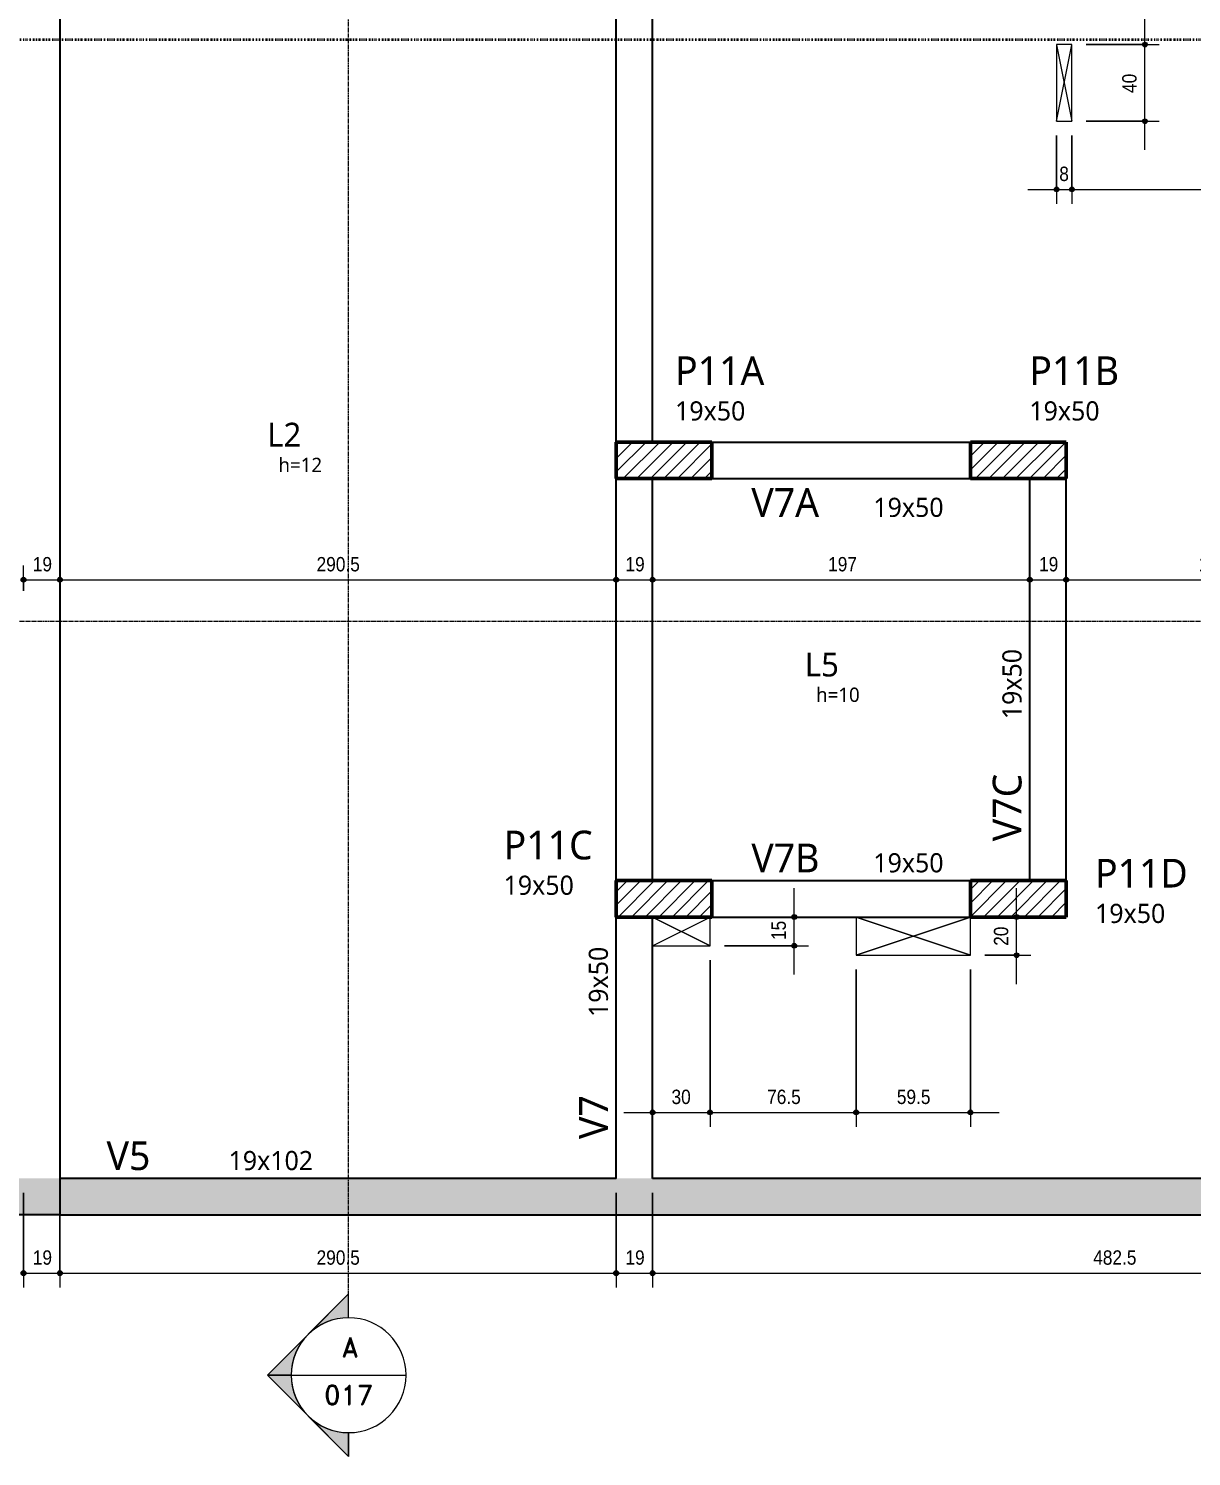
# Model space of a CAD drawing. Header units: centimetres. Extents: x -1095 to 23421, y -520 to 84300.
# Drawn here: x 1846 to 2453, y -516 to 230 of the extents above; entities that cross this region are included whole.
import ezdxf

# ---------------------------------------------------------------- set-up
doc = ezdxf.new("R2010")
doc.units = ezdxf.units.CM
doc.linetypes.add('Centro de 6 mm', pattern=[1.32, 0.6, -0.24, 0.24, -0.24])
doc.linetypes.add('Dash dot', pattern=[1.5875, 0.635, -0.47625, 0, -0.47625])
for name, color, linetype, lineweight in [('A-ANNO-DIMS', 7, 'Continuous', 9), ('A-ANNO-DIMS-50', 7, 'Continuous', 9), ('A-FLOR', 7, 'Continuous', 9), ('A-FLOR-IDEN', 7, 'Continuous', 9), ('G-ANNO-SYMB', 7, 'Continuous', 9), ('S-BEAM', 7, 'Continuous', 9), ('S-BEAM-IDEN', 7, 'Continuous', 9), ('S-COLS', 7, 'Continuous', 9), ('S-COLS-IDEN', 7, 'Continuous', 9), ('S-GRID', 7, 'Continuous', 9)]:
    doc.layers.add(name, color=color, linetype=linetype, lineweight=lineweight)
doc.styles.add('Fira Sans_1', font='', dxfattribs={"width": 0.9, "height": 7.5})
doc.styles.add('Gadugi', font='gadugi.ttf', dxfattribs={"height": 15})
doc.styles.add('Gadugi_1', font='gadugi.ttf', dxfattribs={"height": 10})
doc.styles.add('Gadugi_2', font='gadugi.ttf', dxfattribs={"height": 7.5})
doc.styles.add('Gadugi_3', font='gadugi.ttf', dxfattribs={"height": 12.5})
doc.styles.add('RomanD', font='romand__.ttf', dxfattribs={"height": 10})
doc.styles.get('Fira Sans_1').set_extended_font_data('Fira Sans')
doc.dimstyles.new('PED_R80_1_5mm_ACIMA_As_ESQ__R00', dxfattribs={"dimscale": 30.48, "dimtxt": 10.229846, "dimasz": 0.328084, "dimexe": 0.246063, "dimexo": 0.246063, "dimgap": 0.049213, "dimtad": 1, "dimdec": 1, "dimrnd": 0.5, "dimdsep": 46, "dimtxsty": 'Fira Sans_1', "dimblk1": 'DOTSMALL', "dimblk2": 'DOTSMALL', "dimsah": 1, "dimcen": 0.09, "dimdle": 0.492126, "dimazin": 0, "dimtfac": 1, "dimtdec": 4, "dimtix": 1, "dimtmove": 0, "dimatfit": 3, "dimfxl": 1, "dimtvp": 1, "dimtolj": 1, "dimtzin": 0, "dimarcsym": 2})
pattern_1 = [(45, (2663.54, 0), (-3.535534, 3.535534), [])]

# ---------------------------------------------------------------- blocks, each defined once
blk = doc.blocks.new('Corte - M_Cabeça do corte - Preenchida-2060824-PL600 - PRÉ-FORMA DA COBERTURA')
at = {"layer": 'G-ANNO-SYMB'}
h = blk.add_hatch(color=256, dxfattribs=at)
edge = h.paths.add_edge_path(flags=0)
edge.add_line((-0.6, 0.849), (-0.6, 0.6))
edge.add_arc((-0.6, 0), 0.6, 90, 135)
edge.add_line((-1.024, 0.424), (-0.6, 0.849))
h = blk.add_hatch(color=256, dxfattribs=at)
edge = h.paths.add_edge_path(flags=0)
edge.add_line((-0.6, 0.849), (-0.176, 0.424))
edge.add_arc((-0.6, 0), 0.6, 45, 90)
edge.add_line((-0.6, 0.6), (-0.6, 0.849))
h = blk.add_hatch(color=256, dxfattribs=at)
edge = h.paths.add_edge_path(flags=0)
edge.add_line((-1.449, 0), (-1.024, 0.424))
edge.add_arc((-0.6, 0), 0.6, 135, 180)
edge.add_line((-1.2, 0), (-1.449, 0))
h = blk.add_hatch(color=256, dxfattribs=at)
edge = h.paths.add_edge_path(flags=0)
edge.add_line((0.249, 0), (0, 0))
edge.add_arc((-0.6, 0), 0.6, 360, 405)
edge.add_line((-0.176, 0.424), (0.249, 0))
for p, q in [((-0.6, 0.849), (-1.449, 0)), ((-0.6, 0.849), (-1.024, 0.424)), ((-0.6, 0.849), (0.249, 0)), ((-0.6, 0.6), (-0.6, 0.849)), ((-0.6, 0.849), (-0.6, 0.6)), ((-0.176, 0.424), (-0.6, 0.849)), ((-1.024, 0.424), (-1.449, 0)), ((0.249, 0), (-0.176, 0.424)), ((-1.449, 0), (-1.2, 0)), ((0, 0), (0.249, 0)), ((-1.2, 0), (-1.449, 0)), ((0, 0), (0.249, 0))]:
    blk.add_line(p, q, dxfattribs=at)
for start, end in [(360, 180), (90, 135), (45, 90), (135, 180), (360, 45), (180, 360)]:
    blk.add_arc((-0.6, 0), 0.6, start, end, dxfattribs=at)
blk = doc.blocks.new('DIMBLOCK21-PL600 - PRÉ-FORMA DA COBERTURA')
at = {"layer": 'A-ANNO-DIMS-50', "true_color": 0x000032}
h = blk.add_hatch(color=178, dxfattribs=at)
edge = h.paths.add_edge_path(flags=0)
edge.add_arc((1843.04, -420.21), 1.25, 0, 360)
h = blk.add_hatch(color=178, dxfattribs=at)
edge = h.paths.add_edge_path(flags=0)
edge.add_arc((1862.04, -420.21), 1.25, 0, 360)
at = {"layer": 'A-ANNO-DIMS-50', "color": 178, "true_color": 0x000032}
for p, q in [((1843.04, -378.25), (1843.04, -427.71)), ((1843.04, -420.21), (1843.04, -378.25)), ((1862.04, -378.25), (1862.04, -427.71)), ((1862.04, -420.21), (1862.04, -378.25)), ((1843.04, -420.21), (1862.04, -420.21))]:
    blk.add_line(p, q, dxfattribs=at)
for centre in [(1843.04, -420.21), (1862.04, -420.21)]:
    blk.add_circle(centre, 1.25, dxfattribs=at)
at = {"layer": 'A-ANNO-DIMS-50', "color": 0, "insert": (1847.88, -408.32), "char_height": 7.5, "width": 11.1741, "attachment_point": 1, "line_spacing_factor": 1.049215, "style": 'Fira Sans_1'}
blk.add_mtext('19', dxfattribs=at)
blk = doc.blocks.new('_DotSmall')
at = {"color": 0, "linetype": 'ByBlock', "const_width": 0.5}
blk.add_lwpolyline([(-0.0625, 0, 1), (0.0625, 0, 1)], format="xyb", close=True, dxfattribs=at)
blk = doc.blocks.new('DIMBLOCK22-PL600 - PRÉ-FORMA DA COBERTURA')
at = {"layer": 'A-ANNO-DIMS-50', "true_color": 0x000032}
h = blk.add_hatch(color=178, dxfattribs=at)
edge = h.paths.add_edge_path(flags=0)
edge.add_arc((1862.04, -420.21), 1.25, 0, 360)
h = blk.add_hatch(color=178, dxfattribs=at)
edge = h.paths.add_edge_path(flags=0)
edge.add_arc((2152.54, -420.21), 1.25, 0, 360)
at = {"layer": 'A-ANNO-DIMS-50', "color": 178, "true_color": 0x000032}
for p, q in [((1862.04, -378.25), (1862.04, -427.71)), ((1862.04, -420.21), (1862.04, -378.25)), ((2152.54, -378.25), (2152.54, -427.71)), ((2152.54, -420.21), (2152.54, -378.25)), ((1862.04, -420.21), (2152.54, -420.21))]:
    blk.add_line(p, q, dxfattribs=at)
for centre in [(1862.04, -420.21), (2152.54, -420.21)]:
    blk.add_circle(centre, 1.25, dxfattribs=at)
at = {"layer": 'A-ANNO-DIMS-50', "color": 0, "insert": (1996.08, -408.32), "char_height": 7.5, "width": 26.9124, "attachment_point": 1, "line_spacing_factor": 1.049215, "style": 'Fira Sans_1'}
blk.add_mtext('290.5', dxfattribs=at)
blk = doc.blocks.new('DIMBLOCK23-PL600 - PRÉ-FORMA DA COBERTURA')
at = {"layer": 'A-ANNO-DIMS-50', "true_color": 0x000032}
h = blk.add_hatch(color=178, dxfattribs=at)
edge = h.paths.add_edge_path(flags=0)
edge.add_arc((2152.54, -420.21), 1.25, 0, 360)
h = blk.add_hatch(color=178, dxfattribs=at)
edge = h.paths.add_edge_path(flags=0)
edge.add_arc((2171.54, -420.21), 1.25, 0, 360)
at = {"layer": 'A-ANNO-DIMS-50', "color": 178, "true_color": 0x000032}
for p, q in [((2152.54, -378.25), (2152.54, -427.71)), ((2152.54, -420.21), (2152.54, -378.25)), ((2171.54, -378.25), (2171.54, -427.71)), ((2171.54, -420.21), (2171.54, -378.25)), ((2152.54, -420.21), (2171.54, -420.21))]:
    blk.add_line(p, q, dxfattribs=at)
for centre in [(2152.54, -420.21), (2171.54, -420.21)]:
    blk.add_circle(centre, 1.25, dxfattribs=at)
at = {"layer": 'A-ANNO-DIMS-50', "color": 0, "insert": (2157.38, -408.32), "char_height": 7.5, "width": 11.1741, "attachment_point": 1, "line_spacing_factor": 1.049215, "style": 'Fira Sans_1'}
blk.add_mtext('19', dxfattribs=at)
blk = doc.blocks.new('DIMBLOCK24-PL600 - PRÉ-FORMA DA COBERTURA')
at = {"layer": 'A-ANNO-DIMS-50', "true_color": 0x000032}
h = blk.add_hatch(color=178, dxfattribs=at)
edge = h.paths.add_edge_path(flags=0)
edge.add_arc((2171.54, -420.21), 1.25, 0, 360)
h = blk.add_hatch(color=178, dxfattribs=at)
edge = h.paths.add_edge_path(flags=0)
edge.add_arc((2654.04, -420.21), 1.25, 0, 360)
at = {"layer": 'A-ANNO-DIMS-50', "color": 178, "true_color": 0x000032}
for p, q in [((2171.54, -378.25), (2171.54, -427.71)), ((2171.54, -420.21), (2171.54, -378.25)), ((2654.04, -397.25), (2654.04, -427.71)), ((2654.04, -420.21), (2654.04, -397.25)), ((2171.54, -420.21), (2654.04, -420.21))]:
    blk.add_line(p, q, dxfattribs=at)
for centre in [(2171.54, -420.21), (2654.04, -420.21)]:
    blk.add_circle(centre, 1.25, dxfattribs=at)
at = {"layer": 'A-ANNO-DIMS-50', "color": 0, "insert": (2401.64, -408.32), "char_height": 7.5, "width": 26.755, "attachment_point": 1, "line_spacing_factor": 1.049215, "style": 'Fira Sans_1'}
blk.add_mtext('482.5', dxfattribs=at)
blk = doc.blocks.new('DIMBLOCK36-PL600 - PRÉ-FORMA DA COBERTURA')
at = {"layer": 'A-ANNO-DIMS-50', "true_color": 0x000032}
h = blk.add_hatch(color=178, dxfattribs=at)
edge = h.paths.add_edge_path(flags=0)
edge.add_arc((1843.04, -58.17), 1.25, 0, 360)
h = blk.add_hatch(color=178, dxfattribs=at)
edge = h.paths.add_edge_path(flags=0)
edge.add_arc((1862.04, -58.17), 1.25, 0, 360)
at = {"layer": 'A-ANNO-DIMS-50', "color": 178, "true_color": 0x000032}
for p, q in [((1843.04, -63.9), (1843.04, -50.67)), ((1862.04, -63.9), (1862.04, -50.67)), ((1843.04, -58.17), (1862.04, -58.17)), ((1843.04, -58.17), (1843.04, -63.9)), ((1862.04, -58.17), (1862.04, -63.9))]:
    blk.add_line(p, q, dxfattribs=at)
for centre in [(1843.04, -58.17), (1862.04, -58.17)]:
    blk.add_circle(centre, 1.25, dxfattribs=at)
at = {"layer": 'A-ANNO-DIMS-50', "color": 0, "insert": (1847.88, -46.28), "char_height": 7.5, "width": 11.1741, "attachment_point": 1, "line_spacing_factor": 1.049215, "style": 'Fira Sans_1'}
blk.add_mtext('19', dxfattribs=at)
blk = doc.blocks.new('DIMBLOCK37-PL600 - PRÉ-FORMA DA COBERTURA')
at = {"layer": 'A-ANNO-DIMS-50', "true_color": 0x000032}
h = blk.add_hatch(color=178, dxfattribs=at)
edge = h.paths.add_edge_path(flags=0)
edge.add_arc((1862.04, -58.17), 1.25, 0, 360)
h = blk.add_hatch(color=178, dxfattribs=at)
edge = h.paths.add_edge_path(flags=0)
edge.add_arc((2152.54, -58.17), 1.25, 0, 360)
at = {"layer": 'A-ANNO-DIMS-50', "color": 178, "true_color": 0x000032}
for p, q in [((1862.04, -63.9), (1862.04, -50.67)), ((2152.54, -63.9), (2152.54, -50.67)), ((1862.04, -58.17), (2152.54, -58.17)), ((1862.04, -58.17), (1862.04, -63.9)), ((2152.54, -58.17), (2152.54, -63.9))]:
    blk.add_line(p, q, dxfattribs=at)
for centre in [(1862.04, -58.17), (2152.54, -58.17)]:
    blk.add_circle(centre, 1.25, dxfattribs=at)
at = {"layer": 'A-ANNO-DIMS-50', "color": 0, "insert": (1996.08, -46.28), "char_height": 7.5, "width": 26.9124, "attachment_point": 1, "line_spacing_factor": 1.049215, "style": 'Fira Sans_1'}
blk.add_mtext('290.5', dxfattribs=at)
blk = doc.blocks.new('DIMBLOCK38-PL600 - PRÉ-FORMA DA COBERTURA')
at = {"layer": 'A-ANNO-DIMS-50', "true_color": 0x000032}
h = blk.add_hatch(color=178, dxfattribs=at)
edge = h.paths.add_edge_path(flags=0)
edge.add_arc((2152.54, -58.17), 1.25, 0, 360)
h = blk.add_hatch(color=178, dxfattribs=at)
edge = h.paths.add_edge_path(flags=0)
edge.add_arc((2171.54, -58.17), 1.25, 0, 360)
at = {"layer": 'A-ANNO-DIMS-50', "color": 178, "true_color": 0x000032}
for p, q in [((2152.54, -63.9), (2152.54, -50.67)), ((2171.54, -63.9), (2171.54, -50.67)), ((2152.54, -58.17), (2171.54, -58.17)), ((2152.54, -58.17), (2152.54, -63.9)), ((2171.54, -58.17), (2171.54, -63.9))]:
    blk.add_line(p, q, dxfattribs=at)
for centre in [(2152.54, -58.17), (2171.54, -58.17)]:
    blk.add_circle(centre, 1.25, dxfattribs=at)
at = {"layer": 'A-ANNO-DIMS-50', "color": 0, "insert": (2157.38, -46.28), "char_height": 7.5, "width": 11.1741, "attachment_point": 1, "line_spacing_factor": 1.049215, "style": 'Fira Sans_1'}
blk.add_mtext('19', dxfattribs=at)
blk = doc.blocks.new('DIMBLOCK39-PL600 - PRÉ-FORMA DA COBERTURA')
at = {"layer": 'A-ANNO-DIMS-50', "true_color": 0x000032}
h = blk.add_hatch(color=178, dxfattribs=at)
edge = h.paths.add_edge_path(flags=0)
edge.add_arc((2171.54, -58.17), 1.25, 0, 360)
h = blk.add_hatch(color=178, dxfattribs=at)
edge = h.paths.add_edge_path(flags=0)
edge.add_arc((2368.54, -58.17), 1.25, 0, 360)
at = {"layer": 'A-ANNO-DIMS-50', "color": 178, "true_color": 0x000032}
for p, q in [((2171.54, -63.9), (2171.54, -50.67)), ((2368.54, -63.9), (2368.54, -50.67)), ((2171.54, -58.17), (2368.54, -58.17)), ((2171.54, -58.17), (2171.54, -63.9)), ((2368.54, -58.17), (2368.54, -63.9))]:
    blk.add_line(p, q, dxfattribs=at)
for centre in [(2171.54, -58.17), (2368.54, -58.17)]:
    blk.add_circle(centre, 1.25, dxfattribs=at)
at = {"layer": 'A-ANNO-DIMS-50', "color": 0, "insert": (2263.22, -46.28), "char_height": 7.5, "width": 16.3678, "attachment_point": 1, "line_spacing_factor": 1.049215, "style": 'Fira Sans_1'}
blk.add_mtext('197', dxfattribs=at)
blk = doc.blocks.new('DIMBLOCK40-PL600 - PRÉ-FORMA DA COBERTURA')
at = {"layer": 'A-ANNO-DIMS-50', "true_color": 0x000032}
h = blk.add_hatch(color=178, dxfattribs=at)
edge = h.paths.add_edge_path(flags=0)
edge.add_arc((2368.54, -58.17), 1.25, 0, 360)
h = blk.add_hatch(color=178, dxfattribs=at)
edge = h.paths.add_edge_path(flags=0)
edge.add_arc((2387.54, -58.17), 1.25, 0, 360)
at = {"layer": 'A-ANNO-DIMS-50', "color": 178, "true_color": 0x000032}
for p, q in [((2368.54, -63.9), (2368.54, -50.67)), ((2387.54, -63.9), (2387.54, -50.67)), ((2368.54, -58.17), (2387.54, -58.17)), ((2368.54, -58.17), (2368.54, -63.9)), ((2387.54, -58.17), (2387.54, -63.9))]:
    blk.add_line(p, q, dxfattribs=at)
for centre in [(2368.54, -58.17), (2387.54, -58.17)]:
    blk.add_circle(centre, 1.25, dxfattribs=at)
at = {"layer": 'A-ANNO-DIMS-50', "color": 0, "insert": (2373.38, -46.28), "char_height": 7.5, "width": 11.1741, "attachment_point": 1, "line_spacing_factor": 1.049215, "style": 'Fira Sans_1'}
blk.add_mtext('19', dxfattribs=at)
blk = doc.blocks.new('DIMBLOCK41-PL600 - PRÉ-FORMA DA COBERTURA')
at = {"layer": 'A-ANNO-DIMS-50', "true_color": 0x000032}
h = blk.add_hatch(color=178, dxfattribs=at)
edge = h.paths.add_edge_path(flags=0)
edge.add_arc((2387.54, -58.17), 1.25, 0, 360)
h = blk.add_hatch(color=178, dxfattribs=at)
edge = h.paths.add_edge_path(flags=0)
edge.add_arc((2539.54, -58.17), 1.25, 0, 360)
at = {"layer": 'A-ANNO-DIMS-50', "color": 178, "true_color": 0x000032}
for p, q in [((2387.54, -63.9), (2387.54, -50.67)), ((2539.54, -63.9), (2539.54, -50.67)), ((2387.54, -58.17), (2539.54, -58.17)), ((2387.54, -58.17), (2387.54, -63.9)), ((2539.54, -58.17), (2539.54, -63.9))]:
    blk.add_line(p, q, dxfattribs=at)
for centre in [(2387.54, -58.17), (2539.54, -58.17)]:
    blk.add_circle(centre, 1.25, dxfattribs=at)
at = {"layer": 'A-ANNO-DIMS-50', "color": 0, "insert": (2456.65, -46.28), "char_height": 7.5, "width": 16.5251, "attachment_point": 1, "line_spacing_factor": 1.049215, "style": 'Fira Sans_1'}
blk.add_mtext('152', dxfattribs=at)
blk = doc.blocks.new('DIMBLOCK77-PL600 - PRÉ-FORMA DA COBERTURA')
at = {"layer": 'A-ANNO-DIMS-50', "true_color": 0x000032}
h = blk.add_hatch(color=178, dxfattribs=at)
edge = h.paths.add_edge_path(flags=0)
edge.add_arc((2428.67, 221.28), 1.25, 0, 360)
h = blk.add_hatch(color=178, dxfattribs=at)
edge = h.paths.add_edge_path(flags=0)
edge.add_arc((2428.67, 181.28), 1.25, 0, 360)
at = {"layer": 'A-ANNO-DIMS-50', "color": 178, "true_color": 0x000032}
for p, q in [((2398.04, 221.28), (2436.17, 221.28)), ((2428.67, 221.28), (2398.04, 221.28)), ((2428.67, 166.28), (2428.67, 221.28)), ((2398.04, 181.28), (2436.17, 181.28)), ((2428.67, 181.28), (2398.04, 181.28))]:
    blk.add_line(p, q, dxfattribs=at)
for centre in [(2428.67, 221.28), (2428.67, 181.28)]:
    blk.add_circle(centre, 1.25, dxfattribs=at)
at = {"layer": 'A-ANNO-DIMS-50', "color": 0, "insert": (2416.78, 196.03), "char_height": 7.5, "width": 12.5906, "attachment_point": 1, "rotation": 90, "line_spacing_factor": 1.049215, "style": 'Fira Sans_1'}
blk.add_mtext('40', dxfattribs=at)
blk = doc.blocks.new('DIMBLOCK78-PL600 - PRÉ-FORMA DA COBERTURA')
at = {"layer": 'A-ANNO-DIMS-50', "true_color": 0x000032}
h = blk.add_hatch(color=178, dxfattribs=at)
edge = h.paths.add_edge_path(flags=0)
edge.add_arc((2428.67, 326.75), 1.25, 0, 360)
h = blk.add_hatch(color=178, dxfattribs=at)
edge = h.paths.add_edge_path(flags=0)
edge.add_arc((2428.67, 221.28), 1.25, 0, 360)
at = {"layer": 'A-ANNO-DIMS-50', "color": 178, "true_color": 0x000032}
for p, q in [((2428.67, 221.28), (2428.67, 341.75)), ((2434.4, 326.75), (2421.17, 326.75)), ((2428.67, 326.75), (2434.4, 326.75)), ((2398.04, 221.28), (2436.17, 221.28)), ((2428.67, 221.28), (2398.04, 221.28))]:
    blk.add_line(p, q, dxfattribs=at)
for centre in [(2428.67, 326.75), (2428.67, 221.28)]:
    blk.add_circle(centre, 1.25, dxfattribs=at)
at = {"layer": 'A-ANNO-DIMS-50', "color": 0, "insert": (2416.78, 263.19), "char_height": 7.5, "width": 25.9681, "attachment_point": 1, "rotation": 90, "line_spacing_factor": 1.049215, "style": 'Fira Sans_1'}
blk.add_mtext('105.5', dxfattribs=at)
blk = doc.blocks.new('DIMBLOCK79-PL600 - PRÉ-FORMA DA COBERTURA')
at = {"layer": 'A-ANNO-DIMS-50', "true_color": 0x000032}
h = blk.add_hatch(color=178, dxfattribs=at)
edge = h.paths.add_edge_path(flags=0)
edge.add_arc((2382.54, 145.67), 1.25, 0, 360)
h = blk.add_hatch(color=178, dxfattribs=at)
edge = h.paths.add_edge_path(flags=0)
edge.add_arc((2390.54, 145.67), 1.25, 0, 360)
at = {"layer": 'A-ANNO-DIMS-50', "color": 178, "true_color": 0x000032}
for p, q in [((2382.54, 173.78), (2382.54, 138.17)), ((2382.54, 145.67), (2382.54, 173.78)), ((2390.54, 173.78), (2390.54, 138.17)), ((2390.54, 145.67), (2390.54, 173.78)), ((2367.54, 145.67), (2390.54, 145.67))]:
    blk.add_line(p, q, dxfattribs=at)
for centre in [(2382.54, 145.67), (2390.54, 145.67)]:
    blk.add_circle(centre, 1.25, dxfattribs=at)
at = {"layer": 'A-ANNO-DIMS-50', "color": 0, "insert": (2383.92, 157.55), "char_height": 7.5, "width": 6.2953, "attachment_point": 1, "line_spacing_factor": 1.049215, "style": 'Fira Sans_1'}
blk.add_mtext('8', dxfattribs=at)
blk = doc.blocks.new('DIMBLOCK80-PL600 - PRÉ-FORMA DA COBERTURA')
at = {"layer": 'A-ANNO-DIMS-50', "true_color": 0x000032}
h = blk.add_hatch(color=178, dxfattribs=at)
edge = h.paths.add_edge_path(flags=0)
edge.add_arc((2390.54, 145.67), 1.25, 0, 360)
h = blk.add_hatch(color=178, dxfattribs=at)
edge = h.paths.add_edge_path(flags=0)
edge.add_arc((2539.54, 145.67), 1.25, 0, 360)
at = {"layer": 'A-ANNO-DIMS-50', "color": 178, "true_color": 0x000032}
for p, q in [((2390.54, 173.78), (2390.54, 138.17)), ((2390.54, 145.67), (2390.54, 173.78)), ((2539.54, 131.25), (2539.54, 153.17)), ((2390.54, 145.67), (2554.54, 145.67)), ((2539.54, 145.67), (2539.54, 131.25))]:
    blk.add_line(p, q, dxfattribs=at)
for centre in [(2390.54, 145.67), (2539.54, 145.67)]:
    blk.add_circle(centre, 1.25, dxfattribs=at)
at = {"layer": 'A-ANNO-DIMS-50', "color": 0, "insert": (2457.83, 157.55), "char_height": 7.5, "width": 17.312, "attachment_point": 1, "line_spacing_factor": 1.049215, "style": 'Fira Sans_1'}
blk.add_mtext('149', dxfattribs=at)
blk = doc.blocks.new('DIMBLOCK81-PL600 - PRÉ-FORMA DA COBERTURA')
at = {"layer": 'A-ANNO-DIMS-50', "true_color": 0x000032}
h = blk.add_hatch(color=178, dxfattribs=at)
edge = h.paths.add_edge_path(flags=0)
edge.add_arc((2171.54, -336.29), 1.25, 0, 360)
h = blk.add_hatch(color=178, dxfattribs=at)
edge = h.paths.add_edge_path(flags=0)
edge.add_arc((2201.54, -336.29), 1.25, 0, 360)
at = {"layer": 'A-ANNO-DIMS-50', "color": 178, "true_color": 0x000032}
for p, q in [((2201.54, -256.75), (2201.54, -343.79)), ((2201.54, -336.29), (2201.54, -256.75)), ((2171.54, -342.02), (2171.54, -328.79)), ((2156.54, -336.29), (2201.54, -336.29)), ((2171.54, -336.29), (2171.54, -342.02))]:
    blk.add_line(p, q, dxfattribs=at)
for centre in [(2171.54, -336.29), (2201.54, -336.29)]:
    blk.add_circle(centre, 1.25, dxfattribs=at)
at = {"layer": 'A-ANNO-DIMS-50', "color": 0, "insert": (2181.43, -324.41), "char_height": 7.5, "width": 12.2758, "attachment_point": 1, "line_spacing_factor": 1.049215, "style": 'Fira Sans_1'}
blk.add_mtext('30', dxfattribs=at)
blk = doc.blocks.new('DIMBLOCK82-PL600 - PRÉ-FORMA DA COBERTURA')
at = {"layer": 'A-ANNO-DIMS-50', "true_color": 0x000032}
h = blk.add_hatch(color=178, dxfattribs=at)
edge = h.paths.add_edge_path(flags=0)
edge.add_arc((2201.54, -336.29), 1.25, 0, 360)
h = blk.add_hatch(color=178, dxfattribs=at)
edge = h.paths.add_edge_path(flags=0)
edge.add_arc((2277.84, -336.29), 1.25, 0, 360)
at = {"layer": 'A-ANNO-DIMS-50', "color": 178, "true_color": 0x000032}
for p, q in [((2201.54, -256.75), (2201.54, -343.79)), ((2201.54, -336.29), (2201.54, -256.75)), ((2277.84, -261.75), (2277.84, -343.79)), ((2277.84, -336.29), (2277.84, -261.75)), ((2201.54, -336.29), (2277.84, -336.29))]:
    blk.add_line(p, q, dxfattribs=at)
for centre in [(2201.54, -336.29), (2277.84, -336.29)]:
    blk.add_circle(centre, 1.25, dxfattribs=at)
at = {"layer": 'A-ANNO-DIMS-50', "color": 0, "insert": (2231.36, -324.41), "char_height": 7.5, "width": 19.9875, "attachment_point": 1, "line_spacing_factor": 1.049215, "style": 'Fira Sans_1'}
blk.add_mtext('76.5', dxfattribs=at)
blk = doc.blocks.new('DIMBLOCK83-PL600 - PRÉ-FORMA DA COBERTURA')
at = {"layer": 'A-ANNO-DIMS-50', "true_color": 0x000032}
h = blk.add_hatch(color=178, dxfattribs=at)
edge = h.paths.add_edge_path(flags=0)
edge.add_arc((2277.84, -336.29), 1.25, 0, 360)
h = blk.add_hatch(color=178, dxfattribs=at)
edge = h.paths.add_edge_path(flags=0)
edge.add_arc((2337.54, -336.29), 1.25, 0, 360)
at = {"layer": 'A-ANNO-DIMS-50', "color": 178, "true_color": 0x000032}
for p, q in [((2277.84, -261.75), (2277.84, -343.79)), ((2277.84, -336.29), (2277.84, -261.75)), ((2337.54, -261.75), (2337.54, -343.79)), ((2337.54, -336.29), (2337.54, -261.75)), ((2277.84, -336.29), (2352.54, -336.29))]:
    blk.add_line(p, q, dxfattribs=at)
for centre in [(2277.84, -336.29), (2337.54, -336.29)]:
    blk.add_circle(centre, 1.25, dxfattribs=at)
at = {"layer": 'A-ANNO-DIMS-50', "color": 0, "insert": (2299.1, -324.41), "char_height": 7.5, "width": 20.6171, "attachment_point": 1, "line_spacing_factor": 1.049215, "style": 'Fira Sans_1'}
blk.add_mtext('59.5', dxfattribs=at)
blk = doc.blocks.new('DIMBLOCK84-PL600 - PRÉ-FORMA DA COBERTURA')
at = {"layer": 'A-ANNO-DIMS-50', "true_color": 0x000032}
h = blk.add_hatch(color=178, dxfattribs=at)
edge = h.paths.add_edge_path(flags=0)
edge.add_arc((2245.52, -234.25), 1.25, 0, 360)
h = blk.add_hatch(color=178, dxfattribs=at)
edge = h.paths.add_edge_path(flags=0)
edge.add_arc((2245.52, -249.25), 1.25, 0, 360)
at = {"layer": 'A-ANNO-DIMS-50', "color": 178, "true_color": 0x000032}
for p, q in [((2245.52, -264.25), (2245.52, -219.25)), ((2251.25, -234.25), (2238.02, -234.25)), ((2245.52, -234.25), (2251.25, -234.25)), ((2209.04, -249.25), (2253.02, -249.25)), ((2245.52, -249.25), (2209.04, -249.25))]:
    blk.add_line(p, q, dxfattribs=at)
for centre in [(2245.52, -234.25), (2245.52, -249.25)]:
    blk.add_circle(centre, 1.25, dxfattribs=at)
at = {"layer": 'A-ANNO-DIMS-50', "color": 0, "insert": (2233.64, -246.27), "char_height": 7.5, "width": 10.8594, "attachment_point": 1, "rotation": 90, "line_spacing_factor": 1.049215, "style": 'Fira Sans_1'}
blk.add_mtext('15', dxfattribs=at)
blk = doc.blocks.new('DIMBLOCK85-PL600 - PRÉ-FORMA DA COBERTURA')
at = {"layer": 'A-ANNO-DIMS-50', "true_color": 0x000032}
h = blk.add_hatch(color=178, dxfattribs=at)
edge = h.paths.add_edge_path(flags=0)
edge.add_arc((2361.66, -234.25), 1.25, 0, 360)
h = blk.add_hatch(color=178, dxfattribs=at)
edge = h.paths.add_edge_path(flags=0)
edge.add_arc((2361.66, -254.25), 1.25, 0, 360)
at = {"layer": 'A-ANNO-DIMS-50', "color": 178, "true_color": 0x000032}
for p, q in [((2361.66, -269.25), (2361.66, -219.25)), ((2345.04, -234.25), (2369.16, -234.25)), ((2361.66, -234.25), (2345.04, -234.25)), ((2345.04, -254.25), (2369.16, -254.25)), ((2361.66, -254.25), (2345.04, -254.25))]:
    blk.add_line(p, q, dxfattribs=at)
for centre in [(2361.66, -234.25), (2361.66, -254.25)]:
    blk.add_circle(centre, 1.25, dxfattribs=at)
at = {"layer": 'A-ANNO-DIMS-50', "color": 0, "insert": (2349.77, -249.3), "char_height": 7.5, "width": 12.1184, "attachment_point": 1, "rotation": 90, "line_spacing_factor": 1.049215, "style": 'Fira Sans_1'}
blk.add_mtext('20', dxfattribs=at)

msp = doc.modelspace()

# ---------------------------------------------------------------- hatches: boundary and pattern name
at = {"layer": 'S-BEAM', "true_color": 0xffffcc}
for points in [[(1862.04, -389.75), (1862.04, -370.75), (1643.04, -370.75), (1643.04, -389.75)], [(2654.04, -389.75), (2654.04, -370.75), (1862.04, -370.75), (1862.04, -389.75), (2570.5, -389.75)]]:
    msp.add_hatch(color=7, dxfattribs=at).paths.add_polyline_path(points, flags=0)
at = {"layer": 'S-COLS', "lineweight": 18, "true_color": 0x808080}
h = msp.add_hatch(dxfattribs=at)
h.set_pattern_fill('FP_1', color=8, style=0, pattern_type=2)
h.set_pattern_definition(pattern_1)
h.paths.add_polyline_path([(2202.54, -5.25), (2202.54, 13.75), (2152.54, 13.75), (2152.54, -5.25)], flags=0)
h = msp.add_hatch(dxfattribs=at)
h.set_pattern_fill('FP_1', color=8, style=0, pattern_type=2)
h.set_pattern_definition(pattern_1)
h.paths.add_polyline_path([(2387.54, -5.25), (2387.54, 13.75), (2337.54, 13.75), (2337.54, -5.25)], flags=0)
h = msp.add_hatch(dxfattribs=at)
h.set_pattern_fill('FP_1', color=8, style=0, pattern_type=2)
h.set_pattern_definition(pattern_1)
h.paths.add_polyline_path([(2202.54, -234.25), (2202.54, -215.25), (2152.54, -215.25), (2152.54, -234.25)], flags=0)
h = msp.add_hatch(dxfattribs=at)
h.set_pattern_fill('FP_1', color=8, style=0, pattern_type=2)
h.set_pattern_definition(pattern_1)
h.paths.add_polyline_path([(2387.54, -234.25), (2387.54, -215.25), (2337.54, -215.25), (2337.54, -234.25)], flags=0)

# ---------------------------------------------------------------- linework, layer by layer
at = {"lineweight": 18}
for p, q in [((2382.55, 181.3), (2390.54, 221.25)), ((2382.55, 221.25), (2390.54, 181.3)), ((2171.55, -249.25), (2201.53, -234.25)), ((2201.53, -249.25), (2171.55, -234.25)), ((2171.55, -249.25), (2201.53, -234.25)), ((2171.55, -234.25), (2201.53, -249.25)), ((2337.53, -254.25), (2277.86, -234.25)), ((2277.86, -254.25), (2337.53, -234.25)), ((2337.53, -234.25), (2277.86, -254.25)), ((2277.86, -234.25), (2337.53, -254.25))]:
    msp.add_line(p, q, dxfattribs=at)
at = {"layer": 'A-FLOR', "lineweight": 18}
for p, q in [((2390.54, 221.28), (2382.54, 221.28)), ((2382.54, 221.28), (2382.54, 181.28)), ((2390.54, 181.28), (2390.54, 221.28)), ((2382.54, 181.28), (2390.54, 181.28)), ((2201.54, -249.25), (2201.54, -234.25)), ((2277.84, -234.25), (2277.84, -254.25)), ((2337.54, -254.25), (2337.54, -234.25)), ((2171.54, -249.25), (2201.54, -249.25)), ((2277.84, -254.25), (2337.54, -254.25))]:
    msp.add_line(p, q, dxfattribs=at)
at = {"layer": 'G-ANNO-SYMB', "linetype": 'Centro de 6 mm'}
for p, q in [((2012.81, -443.5), (2012.81, 475.68)), ((1458.56, -79.8), (3862.48, -79.8))]:
    msp.add_line(p, q, dxfattribs=at)
at = {"layer": 'G-ANNO-SYMB'}
msp.add_line((1982.81, -473.5), (2042.81, -473.5), dxfattribs=at)
at = {"layer": 'S-BEAM', "lineweight": 25}
for p, q in [((1862.04, 390.25), (1862.04, -370.75)), ((2152.54, 13.75), (2152.54, 390.25)), ((2171.54, 13.75), (2171.54, 390.25)), ((2202.54, 13.75), (2337.54, 13.75)), ((2152.54, -215.25), (2152.54, -5.25)), ((2171.54, -215.25), (2171.54, -5.25)), ((2202.54, -5.25), (2337.54, -5.25)), ((2368.54, -215.25), (2368.54, -5.25)), ((2387.54, -215.25), (2387.54, -5.25)), ((2202.54, -215.25), (2337.54, -215.25)), ((2152.54, -370.75), (2152.54, -234.25)), ((2171.54, -370.75), (2171.54, -234.25)), ((2202.54, -234.25), (2337.54, -234.25)), ((1862.04, -370.75), (1862.04, -389.75)), ((2152.54, -370.75), (1862.04, -370.75)), ((2654.04, -370.75), (2171.54, -370.75)), ((1862.04, -389.75), (1643.04, -389.75)), ((1862.04, -389.75), (2654.04, -389.75))]:
    msp.add_line(p, q, dxfattribs=at)
at = {"layer": 'S-COLS', "lineweight": 50}
for p, q in [((2152.54, 13.75), (2202.54, 13.75)), ((2152.54, -5.25), (2152.54, 13.75)), ((2202.54, 13.75), (2202.54, -5.25)), ((2337.54, 13.75), (2387.54, 13.75)), ((2337.54, -5.25), (2337.54, 13.75)), ((2387.54, 13.75), (2387.54, -5.25)), ((2202.54, -5.25), (2152.54, -5.25)), ((2387.54, -5.25), (2337.54, -5.25)), ((2152.54, -215.25), (2202.54, -215.25)), ((2152.54, -234.25), (2152.54, -215.25)), ((2202.54, -215.25), (2202.54, -234.25)), ((2337.54, -215.25), (2387.54, -215.25)), ((2337.54, -234.25), (2337.54, -215.25)), ((2387.54, -215.25), (2387.54, -234.25)), ((2202.54, -234.25), (2152.54, -234.25)), ((2387.54, -234.25), (2337.54, -234.25))]:
    msp.add_line(p, q, dxfattribs=at)
at = {"layer": 'S-GRID', "color": 114, "linetype": 'Dash dot', "lineweight": 35, "true_color": 0x00b050}
msp.add_line((3900.52, 223.75), (1408.78, 223.75), dxfattribs=at)

# ---------------------------------------------------------------- block references
at = {"layer": 'G-ANNO-SYMB', "xscale": 49.99999999999998, "yscale": 49.99999999999998, "zscale": 49.99999999999998, "rotation": 90}
msp.add_blockref('Corte - M_Cabeça do corte - Preenchida-2060824-PL600 - PRÉ-FORMA DA COBERTURA', (2012.81, -443.5), dxfattribs=at)

# ---------------------------------------------------------------- texts
at = {"layer": 'A-FLOR-IDEN', "attachment_point": 1}
for s, insert, char_height, width, style in [('L2', (1970.27, 23.84), 12.5, 21.6456, 'Gadugi_3'), ('h=12', (1976.16, 5.55), 7.5, 29.6624, 'Gadugi_2'), ('L5', (2251.02, -96.16), 12.5, 21.6456, 'Gadugi_3'), ('h=10', (2256.91, -114.45), 7.5, 29.6624, 'Gadugi_2')]:
    msp.add_mtext(s, dxfattribs=dict(at, insert=insert, char_height=char_height, width=width, style=style))
at = {"layer": 'G-ANNO-SYMB', "char_height": 10, "attachment_point": 1, "style": 'RomanD'}
for s, insert, width in [('A', (2009.25, -453.88), 11.2236), ('017', (2000, -478.83), 33.6709)]:
    msp.add_mtext(s, dxfattribs=dict(at, insert=insert, width=width))
at = {"layer": 'S-BEAM-IDEN', "attachment_point": 1}
for s, insert, char_height, width, style in [('V7A', (2223.1, -10.3), 15, 46.4979, 'Gadugi'), ('19x50', (2286.81, -15.33), 10, 44.8945, 'Gadugi_1'), ('V7B', (2223.1, -195.9), 15, 44.8945, 'Gadugi'), ('19x50', (2286.81, -200.93), 10, 44.8945, 'Gadugi_1'), ('V5', (1886.4, -351.4), 15, 30.0633, 'Gadugi'), ('19x102', (1950.11, -356.43), 10, 54.1139, 'Gadugi_1')]:
    msp.add_mtext(s, dxfattribs=dict(at, insert=insert, char_height=char_height, width=width, style=style))
at = {"layer": 'S-BEAM-IDEN', "attachment_point": 1, "rotation": 90}
for s, insert, char_height, width, style in [('19x50', (2354.22, -130.98), 10, 44.8945, 'Gadugi_1'), ('V7C', (2349.19, -194.69), 15, 46.097, 'Gadugi'), ('19x50', (2138.22, -286.48), 10, 44.8945, 'Gadugi_1'), ('V7', (2133.19, -350.19), 15, 30.0633, 'Gadugi')]:
    msp.add_mtext(s, dxfattribs=dict(at, insert=insert, char_height=char_height, width=width, style=style))
at = {"layer": 'S-COLS-IDEN', "attachment_point": 1}
for s, insert, char_height, width, style in [('P11A', (2183.28, 58.51), 15, 58.924, 'Gadugi'), ('P11B', (2368.28, 58.51), 15, 57.3207, 'Gadugi'), ('19x50', (2183.28, 35.02), 10, 44.8945, 'Gadugi_1'), ('19x50', (2368.28, 35.02), 10, 44.8945, 'Gadugi_1'), ('P11C', (2093.74, -189.17), 15, 58.5232, 'Gadugi'), ('P11D', (2402.59, -203.88), 15, 60.5274, 'Gadugi'), ('19x50', (2093.74, -212.66), 10, 44.8945, 'Gadugi_1'), ('19x50', (2402.59, -227.37), 10, 44.8945, 'Gadugi_1')]:
    msp.add_mtext(s, dxfattribs=dict(at, insert=insert, char_height=char_height, width=width, style=style))

# ---------------------------------------------------------------- dimensions: what is measured, and where the dimension line sits
at = {"layer": 'A-ANNO-DIMS', "color": 178, "true_color": 0x000032}
for base, p1, p2, override, picture, middle in [((2428.67, 326.75), (2390.54, 221.28), (2426.9, 326.75), {"dimpost": '<>', "dimfxl": 111.562567}, 'DIMBLOCK78-PL600 - PRÉ-FORMA DA COBERTURA', (2423.35, 274.01)), ((2428.67, 221.28), (2390.54, 181.28), (2390.54, 221.28), {"dimpost": '<>', "dimfxl": 40}, 'DIMBLOCK77-PL600 - PRÉ-FORMA DA COBERTURA', (2423.35, 201.28)), ((2245.52, -234.25), (2201.54, -249.25), (2243.75, -234.25), {"dimpost": '<>', "dimfxl": 44.799559}, 'DIMBLOCK84-PL600 - PRÉ-FORMA DA COBERTURA', (2240.21, -241.75)), ((2361.66, -234.25), (2337.54, -254.25), (2337.54, -234.25), {"dimpost": '<>', "dimfxl": 20}, 'DIMBLOCK85-PL600 - PRÉ-FORMA DA COBERTURA', (2356.34, -244.25))]:
    dim = msp.add_linear_dim(base=base, p1=p1, p2=p2, angle=90, dimstyle='PED_R80_1_5mm_ACIMA_As_ESQ__R00', override=override, dxfattribs=at)
    dim.commit()
    dim.dimension.update_dxf_attribs({"geometry": picture, "text_midpoint": middle})
for base, p1, p2, override, picture, middle in [((2390.54, 145.67), (2382.54, 181.28), (2390.54, 181.28), {"dimpost": '<>', "dimfxl": 8}, 'DIMBLOCK79-PL600 - PRÉ-FORMA DA COBERTURA', (2386.54, 150.98)), ((2539.54, 145.67), (2390.54, 181.28), (2539.54, 123.75), {"dimpost": '<>', "dimfxl": 159.717074}, 'DIMBLOCK80-PL600 - PRÉ-FORMA DA COBERTURA', (2465.04, 151.04)), ((1862.04, -58.17), (1843.04, -56.4), (1862.04, -56.4), {"dimpost": '<>', "dimfxl": 19}, 'DIMBLOCK36-PL600 - PRÉ-FORMA DA COBERTURA', (1852.54, -52.8)), ((2152.54, -58.17), (1862.04, -56.4), (2152.54, -56.4), {"dimpost": '<>', "dimfxl": 290.499986}, 'DIMBLOCK37-PL600 - PRÉ-FORMA DA COBERTURA', (2007.29, -52.8)), ((2171.54, -58.17), (2152.54, -56.4), (2171.54, -56.4), {"dimpost": '<>', "dimfxl": 19}, 'DIMBLOCK38-PL600 - PRÉ-FORMA DA COBERTURA', (2162.04, -52.8)), ((2368.54, -58.17), (2171.54, -56.4), (2368.54, -56.4), {"dimpost": '<>', "dimfxl": 197}, 'DIMBLOCK39-PL600 - PRÉ-FORMA DA COBERTURA', (2270.04, -52.8)), ((2387.54, -58.17), (2368.54, -56.4), (2387.54, -56.4), {"dimpost": '<>', "dimfxl": 19}, 'DIMBLOCK40-PL600 - PRÉ-FORMA DA COBERTURA', (2378.04, -52.8)), ((2539.54, -58.17), (2387.54, -56.4), (2539.54, -56.4), {"dimpost": '<>', "dimfxl": 152}, 'DIMBLOCK41-PL600 - PRÉ-FORMA DA COBERTURA', (2463.54, -52.85)), ((2201.54, -336.29), (2171.54, -334.52), (2201.54, -249.25), {"dimpost": '<>', "dimfxl": 90.396278}, 'DIMBLOCK81-PL600 - PRÉ-FORMA DA COBERTURA', (2186.54, -330.98)), ((2277.84, -336.29), (2201.54, -249.25), (2277.84, -254.25), {"dimpost": '<>', "dimfxl": 76.466818}, 'DIMBLOCK82-PL600 - PRÉ-FORMA DA COBERTURA', (2239.69, -330.98)), ((2337.54, -336.29), (2277.84, -254.25), (2337.54, -254.25), {"dimpost": '<>', "dimfxl": 59.696827}, 'DIMBLOCK83-PL600 - PRÉ-FORMA DA COBERTURA', (2307.69, -330.92)), ((1862.04, -420.21), (1843.04, -370.75), (1862.04, -370.75), {"dimpost": '<>', "dimfxl": 19}, 'DIMBLOCK21-PL600 - PRÉ-FORMA DA COBERTURA', (1852.54, -414.84)), ((2152.54, -420.21), (1862.04, -370.75), (2152.54, -370.75), {"dimpost": '<>', "dimfxl": 290.499986}, 'DIMBLOCK22-PL600 - PRÉ-FORMA DA COBERTURA', (2007.29, -414.84)), ((2171.54, -420.21), (2152.54, -370.75), (2171.54, -370.75), {"dimpost": '<>', "dimfxl": 19}, 'DIMBLOCK23-PL600 - PRÉ-FORMA DA COBERTURA', (2162.04, -414.84)), ((2654.04, -420.21), (2171.54, -370.75), (2654.04, -389.75), {"dimpost": '<>', "dimfxl": 482.874337}, 'DIMBLOCK24-PL600 - PRÉ-FORMA DA COBERTURA', (2412.79, -414.89))]:
    dim = msp.add_linear_dim(base=base, p1=p1, p2=p2, dimstyle='PED_R80_1_5mm_ACIMA_As_ESQ__R00', override=override, dxfattribs=at)
    dim.commit()
    dim.dimension.update_dxf_attribs({"geometry": picture, "text_midpoint": middle})

doc.saveas('drawing.dxf')
